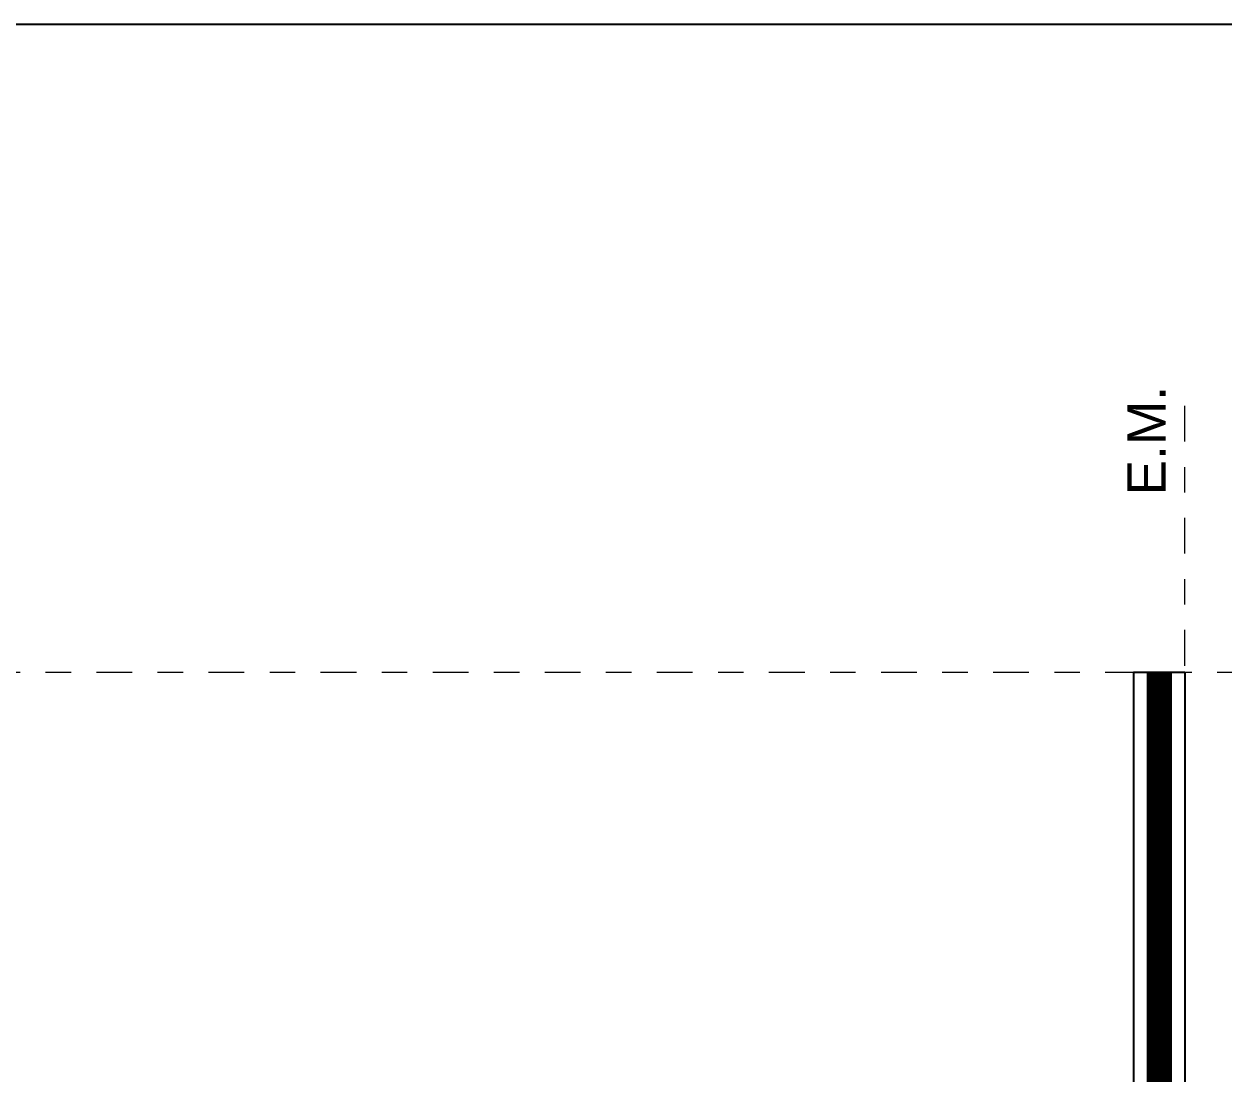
# Model space of a CAD drawing. Header units: metres. Extents: x -533726 to -533540, y -594667 to -594604.
# Drawn here: x -533598.912 to -533594.195, y -594608.305 to -594604.181 of the extents above; entities that cross this region are included whole.
import ezdxf
from ezdxf.enums import TextEntityAlignment as Align
from ezdxf.xclip import XClip

# ---------------------------------------------------------------- set-up
doc = ezdxf.new("R2010")
doc.units = ezdxf.units.M
doc.header["$LTSCALE"] = 0.5
doc.header["$XCLIPFRAME"] = 0
doc.linetypes.add('RAYA-PUNTO', pattern=[0.625, 0.375, -0.1, 0.05, -0.1])
doc.layers.add('A - MUROS', color=5, linetype='Continuous')
doc.layers.add('c - LAD COM 20', color=30, linetype='Continuous')
doc.layers.add('A Eje', color=1, linetype='RAYA-PUNTO', lineweight=0)
doc.layers.add('ayuda', color=6, linetype='Continuous', plot=False)
doc.styles.add('Arial 100', font='arial.ttf', dxfattribs={"height": 0.2})

# ---------------------------------------------------------------- blocks, each defined once
blk = doc.blocks.new('CASA SEBA GONZALES - PLANTAS ARQ')
at = {"layer": 'ayuda'}
blk.add_lwpolyline([(522.3758, 612.7824), (566.8547, 612.7824), (566.8547, 588.6901), (522.3758, 588.6901)], close=True, dxfattribs=at)
blk = doc.blocks.new('*U41')
at = {"color": 0, "linetype": 'ByBlock', "lineweight": -2}
blk.add_line((-1.5, 0), (28.1667, 0), dxfattribs=at)
at = {"color": 0, "linetype": 'ByBlock', "lineweight": -2, "style": 'Arial 100'}
blk.add_text('E.M.', height=0.2, dxfattribs=at).set_placement((28.1667, 0.1), align=Align.RIGHT)
blk = doc.blocks.new('*U39')
at = {"color": 0, "linetype": 'ByBlock', "lineweight": -2}
blk.add_line((-1.5, 0), (15.46, 0), dxfattribs=at)
blk = doc.blocks.new('lineas munic')
at = {"layer": 'A Eje', "ltscale": 0.5, "xscale": 0.7500000000000007, "yscale": 0.7500000000000007, "zscale": 0.7500000000000007, "rotation": 90}
blk.add_blockref('*U41', (8, 0), dxfattribs=at)
at = {"layer": 'A Eje', "ltscale": 0.5, "xscale": 0.75, "yscale": 0.75, "zscale": 0.75}
blk.add_blockref('*U39', (0, 20), dxfattribs=at)

msp = doc.modelspace()

# ---------------------------------------------------------------- linework, layer by layer
at = {"layer": 'A - MUROS'}
msp.add_lwpolyline([(-533594.3494, -594606.7286), (-533594.3494, -594610.0286), (-533594.5494, -594610.0286), (-533594.5494, -594606.7286)], close=True, dxfattribs=at)
at = {"layer": 'ayuda'}
msp.add_lwpolyline([(-533603.8062, -594604.1808), (-533559.3273, -594604.1808), (-533559.3273, -594628.2731), (-533603.8062, -594628.2731)], close=True, dxfattribs=at)
at = {"layer": 'c - LAD COM 20', "ltscale": 0.5, "const_width": 0.1}
msp.add_lwpolyline([(-533594.4494, -594606.7286), (-533594.4494, -594609.7286)], dxfattribs=at)

# ---------------------------------------------------------------- block references
ref = msp.add_blockref('CASA SEBA GONZALES - PLANTAS ARQ', (-534162.8592, -595216.9632))
XClip(ref).set_block_clipping_path([(537.1398751099, 587.6900110232), (549.5838671982, 613.896890943)])
at = {"layer": 'A Eje'}
msp.add_blockref('lineas munic', (-533602.3494, -594626.7286), dxfattribs=at)

doc.saveas('drawing.dxf')
